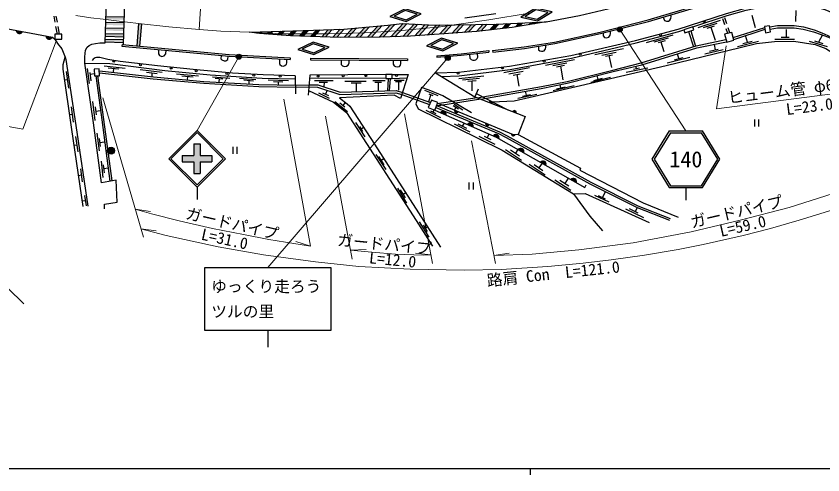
# Model space of a CAD drawing. Units: millimetres, scale not verified. Extents: x 40000 to 151057583, y -150373203 to 380000.
# Drawn here: x 186374 to 314494, y 204000 to 276904 of the extents above; entities that cross this region are included whole.
import ezdxf
from ezdxf.enums import TextEntityAlignment as Align

# ---------------------------------------------------------------- set-up
doc = ezdxf.new("R2010")
doc.units = ezdxf.units.MM
doc.header["$LTSCALE"] = 1000
doc.linetypes.add('CHAIN', pattern=[18.5, 12, -1.5, 3.5, -1.5])
for name, color, linetype, lineweight in [('M-BGD', 7, 'Continuous', 25), ('M-BMK', 2, 'CHAIN', 13), ('M-STR-HTXT', 7, 'Continuous', 13), ('M-STR-STRC', 7, 'Continuous', 25), ('M-TTL-BAND', 7, 'Continuous', 25)]:
    doc.layers.add(name, color=color, linetype=linetype, lineweight=lineweight)
doc.styles.add('ＭＳ ゴシック', font='')
doc.styles.get('ＭＳ ゴシック').set_extended_font_data('MS Gothic')

# ---------------------------------------------------------------- blocks, each defined once
blk = doc.blocks.new('R')
at = {"layer": 'M-STR-STRC'}
h = blk.add_hatch(color=256, dxfattribs=at)
h.paths.add_polyline_path([(2500, 1000), (0, 0), (2500, -1000), (5000, 0)])
h.paths.add_polyline_path([(4327, 0), (2500, 731), (673, 0), (2500, -731)], flags=16)
for points in [[(2500, 1000), (0, 0), (2500, -1000), (5000, 0)], [(2500, 731), (673, 0), (2500, -731), (4327, 0)]]:
    blk.add_lwpolyline(points, close=True, dxfattribs=at)

msp = doc.modelspace()

# ---------------------------------------------------------------- hatches: boundary and pattern name
at = {"layer": 'M-BGD'}
for points in [[(187376, 274459), (186403, 274644, 0.82183)], [(192094, 273562), (191120, 273747, 0.82183)], [(261469, 263196), (262052, 262969, 0.84072)], [(253768, 261557), (254676, 261160, 0.82183)], [(256585, 261715), (256007, 261955, 0.84072)], [(265223, 261734), (265806, 261507, 0.84072)], [(258035, 259695), (258943, 259299, 0.82183)], [(261508, 259668), (260930, 259908, 0.84072)], [(262170, 257901), (263051, 257449, 0.82183)], [(265620, 258068), (265011, 258211, 0.84072)], [(202004, 255528, 0.41421), (201444, 256088, 0.41421), (200884, 255528, 1)], [(266129, 255694), (266990, 255203, 0.82183)], [(269652, 253685), (270513, 253194, 0.82183)], [(274482, 250931), (275342, 250441, 0.82183)]]:
    msp.add_hatch(color=256, dxfattribs=at).paths.add_polyline_path(points)
at = {"layer": 'M-STR-STRC'}
for points in [[(203569, 276766), (200632, 276852), (200619, 276402), (203555, 276316)], [(203542, 275866), (200606, 275952), (200593, 275502), (203529, 275416)], [(206264, 275681), (205817, 275729), (205534, 272176), (205982, 272133)], [(244010, 273555), (244179, 273556), (244634, 273570), (246497, 275599), (245820, 275528)], [(248414, 275692), (247828, 275720), (245891, 273608), (246519, 273627)], [(250172, 275611), (249586, 275638), (247776, 273666), (248404, 273685)], [(249685, 273750), (250337, 273794), (251929, 275530), (251343, 275557)], [(253733, 275499), (253114, 275489), (251640, 273884), (252292, 273928)], [(253595, 274017), (254247, 274062), (255591, 275527), (254972, 275517)], [(255554, 274155), (256212, 274206), (257449, 275554), (256829, 275545)], [(257526, 274308), (258184, 274359), (259307, 275582), (258687, 275573)], [(259499, 274461), (260180, 274537), (261165, 275610), (260545, 275601)], [(263034, 275651), (262591, 275632), (262403, 275629), (261542, 274691), (262223, 274767)], [(263585, 274920), (264266, 274997), (264942, 275733), (264306, 275706)], [(266373, 275296), (266849, 275815), (266213, 275788), (265655, 275180)], [(268121, 275870), (267809, 275530), (268527, 275647), (268757, 275897)], [(203516, 274966), (200579, 275053), (200566, 274603), (203503, 274516)], [(225006, 274144), (225233, 274391), (224604, 274371), (224455, 274209)], [(226492, 274432), (226150, 274059), (226721, 274016), (227121, 274452)], [(229009, 274512), (228380, 274492), (227865, 273931), (228437, 273889)], [(230898, 274574), (230381, 274556), (230267, 274553), (229580, 273804), (229946, 273777), (230160, 273770)], [(232790, 274640), (232160, 274618), (231348, 273734), (231942, 273715)], [(233129, 273678), (233723, 273660), (234683, 274706), (234052, 274684)], [(234911, 273623), (235505, 273605), (236575, 274771), (235945, 274749)], [(236692, 273568), (237286, 273549), (238470, 274839), (238429, 274836), (237837, 274815)], [(240473, 275025), (239805, 274963), (238495, 273535), (239108, 273538)], [(240333, 273542), (240946, 273544), (242476, 275211), (241808, 275149)], [(244479, 275397), (243811, 275335), (242172, 273549), (242785, 273551)], [(282576, 274998, 1), (281901, 274569, 0.41421), (282453, 274446, 0.41421)], [(203450, 272717), (203463, 273167), (200527, 273253), (200513, 272804)], [(203489, 274067), (200553, 274153), (200540, 273703), (203476, 273617)], [(222083, 270667, 1), (221408, 270238, 0.41421), (221960, 270115, 0.41421)], [(255252, 270478, 1), (254577, 270048, 0.41421), (255129, 269926, 0.41421)], [(212743, 254741), (214603, 254741), (214604, 256601), (215604, 256601), (215603, 254741), (217463, 254741), (217463, 253741), (215603, 253741), (215602, 251881), (214602, 251881), (214603, 253741), (212743, 253741)]]:
    msp.add_hatch(color=256, dxfattribs=at).paths.add_polyline_path(points)

# ---------------------------------------------------------------- linework, layer by layer
at = {"layer": 'M-BGD'}
for p, q in [((192571, 275920), (192390, 276903)), ((192927, 275920), (192746, 276903)), ((303218, 277068), (303757, 275087)), ((310190, 277820), (310129, 276028)), ((294686, 275110), (298256, 276275)), ((295547, 275086), (297692, 275787)), ((298930, 275526), (298609, 276473)), ((299243, 275691), (298923, 276639)), ((192920, 274023), (192698, 275231)), ((193276, 274023), (193054, 275231)), ((293168, 274466), (293938, 272048)), ((293500, 274575), (294272, 272151)), ((296105, 274984), (297268, 275364)), ((296686, 275174), (297365, 273095)), ((299396, 274149), (299154, 274863)), ((299734, 274239), (299468, 275028)), ((300258, 273506), (305269, 275114)), ((300335, 273215), (305313, 274813)), ((308645, 274777), (308645, 273555)), ((286493, 272733), (290745, 273919)), ((287710, 272802), (289968, 273431)), ((288386, 272703), (289522, 273020)), ((300917, 272102), (304269, 272927)), ((301770, 272559), (303276, 272930)), ((302523, 272745), (302182, 273808)), ((306873, 273244), (309976, 273244)), ((307870, 273555), (309135, 273555)), ((312302, 272943), (315180, 272096)), ((313163, 272956), (314475, 272570)), ((314433, 273922), (313819, 272763)), ((203197, 272397), (203173, 272148)), ((278272, 270786), (282855, 271768)), ((288771, 272810), (289229, 271294)), ((296515, 271346), (297869, 271662)), ((297208, 272420), (297410, 271555)), ((253166, 270606), (253187, 270357)), ((261436, 271425), (261464, 271177)), ((262051, 271425), (262080, 271177)), ((279372, 270680), (281665, 271171)), ((279953, 270521), (281059, 270758)), ((280506, 270640), (280908, 268765)), ((289759, 269505), (293376, 270378)), ((291372, 270890), (291609, 270139)), ((295750, 270905), (298655, 271584)), ((229901, 270256), (229887, 270006)), ((233115, 270197), (233113, 269947)), ((233113, 269947), (248508, 269847)), ((233115, 270197), (248510, 270097)), ((248510, 270097), (248508, 269847)), ((270423, 269115), (275026, 269989)), ((271589, 269059), (273840, 269486)), ((272165, 268854), (273462, 269100)), ((290920, 269972), (292298, 270305)), ((194298, 268128), (194688, 265471)), ((197677, 268555), (197984, 266191)), ((198076, 267947), (198245, 266645)), ((200357, 269015), (203676, 268656)), ((200995, 268703), (202695, 268519)), ((201845, 268611), (201773, 267947)), ((206063, 268412), (209561, 268012)), ((207097, 267996), (208759, 267806)), ((207928, 267901), (207928, 267262)), ((263805, 267945), (267919, 268726)), ((264627, 267746), (266880, 268174)), ((272814, 268977), (273207, 266762)), ((283259, 267974), (286670, 268667)), ((284404, 268476), (285378, 268711)), ((284891, 268593), (284811, 268935)), ((194493, 266800), (194074, 266739)), ((198799, 267741), (198114, 267652)), ((211850, 267744), (215356, 267406)), ((212707, 267421), (214474, 267250)), ((213591, 267336), (213536, 266768)), ((217537, 267283), (220325, 267052)), ((217984, 267038), (219219, 266936)), ((218601, 266987), (218568, 266403)), ((221847, 267029), (224418, 266827)), ((222520, 266762), (224089, 266639)), ((223304, 266700), (223304, 266136)), ((226402, 266768), (229623, 266663)), ((227246, 266498), (228719, 266450)), ((230707, 267421), (230718, 264581)), ((245107, 267012), (232969, 267040)), ((233783, 266691), (236707, 266657)), ((238591, 266588), (241974, 266580)), ((243014, 266656), (244961, 266656)), ((245449, 267012), (245341, 265045)), ((245750, 267012), (245642, 265054)), ((246107, 267012), (248448, 267076)), ((246433, 266742), (248005, 266750)), ((246628, 266518), (247580, 266523)), ((247104, 266521), (247112, 265154)), ((256689, 267009), (260673, 267420)), ((257279, 266766), (259979, 267044)), ((258099, 266563), (259416, 266699)), ((258757, 266631), (258757, 265006)), ((265333, 267535), (266424, 267742)), ((265878, 267639), (266231, 265779)), ((277665, 266413), (280753, 267189)), ((278127, 266683), (279515, 267033)), ((278821, 266858), (278671, 267448)), ((227982, 266474), (227972, 265981)), ((230713, 265924), (232882, 265991)), ((230714, 265624), (232853, 265642)), ((234514, 266420), (235832, 266404)), ((235296, 266411), (235243, 265666)), ((239585, 266319), (241149, 266315)), ((240367, 266317), (240367, 264890)), ((243345, 266419), (244382, 266419)), ((243864, 266419), (243864, 264999)), ((259748, 265288), (259231, 264067)), ((271685, 265064), (274984, 265853)), ((272188, 265361), (273563, 265690)), ((272876, 265526), (272780, 266016)), ((234395, 264692), (236071, 263851)), ((235016, 264740), (235960, 264266)), ((235783, 265119), (235488, 264503)), ((247624, 264424), (252027, 262842)), ((247731, 264757), (252157, 263168)), ((251237, 265144), (253323, 264302)), ((252252, 264437), (251837, 263282)), ((251930, 264567), (252575, 264307)), ((259457, 264599), (264455, 262034)), ((266074, 263866), (269046, 264496)), ((266778, 264197), (268039, 264464)), ((267408, 264330), (267292, 264979)), ((198527, 263321), (198887, 260336)), ((237010, 263348), (238978, 261768)), ((237786, 263105), (238581, 262467)), ((238644, 263197), (238263, 262722)), ((260178, 263698), (253120, 262613)), ((259596, 263925), (253254, 262950)), ((255787, 262715), (256635, 262176)), ((255915, 262917), (257341, 262011)), ((195120, 262506), (195457, 260064)), ((198924, 262486), (199075, 261238)), ((199770, 261852), (199012, 261761)), ((251415, 261955), (253769, 260810)), ((252158, 261832), (253011, 261418)), ((252747, 261998), (252569, 261632)), ((256211, 262446), (256007, 261955)), ((195288, 261285), (194873, 261225)), ((303615, 260501), (303615, 259384)), ((304282, 260501), (304282, 259384)), ((240258, 260015), (241726, 257726)), ((240910, 259349), (241403, 258581)), ((241530, 259231), (241157, 258965)), ((255917, 259775), (258413, 258508)), ((256499, 259789), (257899, 259078)), ((257524, 259918), (257199, 259433)), ((195789, 257749), (196181, 255362)), ((199185, 258324), (199558, 255506)), ((259860, 257815), (262383, 256547)), ((260678, 257842), (261743, 257307)), ((261480, 258193), (261177, 257591)), ((196010, 256405), (195583, 256343)), ((199560, 257454), (199731, 256166)), ((199645, 256810), (200432, 256914)), ((220779, 256131), (220779, 255013)), ((221445, 256131), (221445, 255013)), ((264116, 255684), (266654, 254025)), ((264893, 255639), (266308, 254714)), ((266070, 255728), (265677, 255127)), ((199855, 253866), (200168, 251264)), ((243500, 254898), (245064, 252510)), ((243941, 254575), (244794, 253273)), ((244746, 254265), (244368, 253924)), ((196588, 252638), (196883, 250589)), ((200211, 253298), (200368, 251994)), ((200989, 252729), (200289, 252645)), ((267851, 253359), (270388, 251700)), ((268628, 253314), (270043, 252389)), ((269897, 253546), (269411, 252802)), ((196735, 251614), (196283, 251548)), ((274058, 251173), (273506, 250330)), ((258285, 250471), (258285, 249353)), ((258952, 250471), (258952, 249353)), ((271946, 250887), (274483, 249228)), ((272723, 250842), (274138, 249917)), ((246934, 249558), (248371, 247165)), ((247383, 249310), (248148, 248037)), ((248244, 248814), (247830, 248566)), ((279942, 249007), (279504, 248078)), ((197350, 247567), (196875, 247498)), ((197228, 248380), (197473, 246754)), ((278240, 248427), (280477, 247372)), ((278817, 248401), (279904, 247889)), ((286082, 244865), (283222, 246230)), ((285162, 245597), (283787, 246254)), ((284986, 246470), (284679, 245828)), ((250378, 244236), (251935, 241792)), ((251025, 243666), (251671, 242652)), ((251695, 243437), (251348, 243159))]:
    msp.add_line(p, q, dxfattribs=at)
for points in [[(121541, 263056), (152288, 281098), (152920, 281404), (153426, 281432), (154143, 281320), (170829, 277707), (183930, 275115), (192171, 273547), (192533, 273223), (192968, 272576), (193615, 271681), (194157, 270358), (194292, 269999), (195855, 259500), (197772, 246708)], [(262051, 271425), (267048, 272014), (271866, 272792), (279123, 274373), (286727, 276298), (292997, 278158), (303113, 281188)], [(262080, 271177), (267083, 271766), (271913, 272547), (279181, 274130), (286794, 276057), (293069, 277919), (303185, 280949)], [(252958, 267917), (256620, 267982), (264733, 268938), (274489, 270672), (284739, 273015), (291495, 274812), (299169, 277328), (302210, 278174), (305554, 278999), (308163, 279264), (310258, 279324), (312977, 279002), (314971, 278479), (317187, 277513), (319000, 276325), (320676, 275027), (322274, 273574), (325517, 270042), (330501, 264239), (335045, 259140), (340035, 254153)], [(293837, 275212), (299271, 276993), (302299, 277835), (305609, 278524), (308216, 278799), (310710, 278799), (312880, 278476), (314821, 277982), (316978, 277082), (318753, 275911), (319254, 275493)], [(289112, 276745), (289339, 276194), (289636, 276088), (290001, 276097), (290213, 276258), (290362, 276516), (290379, 276851), (290305, 277099)], [(253940, 267314), (256753, 267405), (264842, 268438), (274562, 270239), (284823, 272675), (291595, 274476), (292412, 274744)], [(279583, 274232), (279603, 273754), (279794, 273529), (280118, 273475), (280480, 273583), (280710, 273861), (280784, 274130), (280771, 274532)], [(306064, 275202), (307283, 275418), (309953, 275388), (311421, 275180), (313089, 274734), (314312, 274267), (315741, 273618), (317500, 272679), (317541, 272650)], [(306116, 274856), (307312, 275068), (309926, 275038), (311351, 274836), (312981, 274400), (314229, 274001), (315637, 273460), (317371, 272456), (318200, 271738), (319764, 270438), (321949, 267588), (325486, 263130), (329011, 258959), (330751, 256888), (334351, 253191), (336006, 251508)], [(259596, 263925), (269801, 265735), (273891, 266521), (281143, 268306), (285645, 269490), (294374, 272182), (299104, 273175)], [(262000, 263294), (265474, 263437), (268013, 264012), (278291, 266388), (289593, 269053), (301366, 271913), (303967, 272547), (306811, 272874), (309897, 272945), (313267, 272391), (314973, 271766), (316153, 271041), (317470, 269720), (319594, 267320), (323031, 263278), (328112, 257436), (333271, 251430)], [(203173, 272148), (220189, 270538), (229887, 270006)], [(203197, 272397), (220208, 270787), (229901, 270256)], [(260178, 263698), (269770, 265426), (273900, 266235), (281212, 268093), (285742, 269153), (294462, 271843), (299194, 272837)], [(269309, 272126), (269349, 271542), (269526, 271390), (269827, 271320), (270021, 271320), (270254, 271404), (270434, 271683), (270502, 271906), (270496, 272318)], [(197001, 246640), (195209, 258899), (193825, 268465), (193867, 269197), (194157, 270358)], [(208991, 271597), (208974, 270906), (209147, 270648), (209511, 270509), (209898, 270604), (210133, 270906), (210188, 271484)], [(218909, 270659), (218901, 270132), (219044, 269935), (219388, 269792), (219694, 269812), (220009, 270028), (220058, 270550)], [(253166, 270606), (257030, 270928), (261436, 271425)], [(253187, 270357), (257055, 270679), (261464, 271177)], [(258385, 270829), (258451, 270228), (258627, 270027), (258903, 269905), (259165, 269887), (259363, 269948), (259596, 270174), (259690, 270382), (259665, 270974)], [(200382, 246299), (200416, 247029), (202434, 247342), (202243, 250837), (199947, 250437), (198655, 259952), (197285, 269450), (201260, 269351), (209966, 268245), (217204, 267575), (225451, 267037), (230709, 266928)], [(230707, 267421), (225615, 267592), (220728, 267863), (214488, 268404), (208815, 268981), (202896, 269708), (200934, 270037), (199642, 270308), (199147, 270319), (198903, 270258), (198608, 270076), (198451, 269833)], [(228192, 270099), (228199, 269375), (228272, 269197), (228536, 269016), (228813, 268955), (229060, 269042), (229303, 269249), (229359, 269483), (229389, 270034)], [(237972, 269916), (237999, 269230), (238179, 269003), (238513, 268893), (238842, 268931), (239126, 269110), (239269, 269463), (239272, 269907)], [(246250, 269862), (246256, 269279), (246405, 269029), (246639, 268897), (246956, 268854), (247240, 268917), (247418, 269127), (247490, 269355), (247494, 269854)], [(199588, 268190), (208175, 267235), (216188, 266538), (224906, 266046), (230713, 265924)], [(199596, 267887), (208145, 266936), (216167, 266238), (224894, 265746), (230714, 265624)], [(252958, 267917), (259231, 264067), (267199, 260965), (266099, 258083), (265372, 258061), (253838, 262857), (253269, 262628)], [(199011, 267403), (199965, 260430), (201264, 250666)], [(199312, 267411), (200262, 260470), (201559, 250718)], [(245107, 267612), (233010, 267527), (232743, 264321)], [(246107, 267612), (248624, 267641), (247432, 263806)], [(232853, 265642), (234232, 265632), (237779, 264459), (246658, 264736), (247624, 264424)], [(232882, 265991), (234290, 265982), (237830, 264811), (246708, 265087), (247728, 264759)], [(258694, 261540), (254134, 264259), (251968, 265138), (250763, 265544), (249834, 262956), (250225, 262191), (259709, 257520), (263539, 255616), (274876, 248667), (276759, 248742), (286905, 244117)], [(232808, 265103), (236769, 263207), (238855, 261611), (249892, 244425), (252504, 240320)], [(247432, 263806), (246426, 264352), (237738, 263919), (238953, 262951), (239350, 262573), (243290, 256534), (253789, 240175)], [(253146, 262679), (263124, 258514), (264347, 257855), (277628, 250507), (285108, 246744), (290260, 244746)], [(252857, 261954), (262622, 257694), (276680, 249678), (276917, 250106)], [(253035, 262401), (262995, 258243), (264203, 257591), (277488, 250242), (284986, 246470), (290152, 244467)], [(266099, 258083), (276026, 252745), (275871, 252437), (285940, 247214), (291516, 244970)], [(274876, 248667), (277496, 245099), (279510, 242799)], [(167013, 237059), (178193, 237059), (178193, 238549), (180033, 238553), (187579, 231187)]]:
    msp.add_lwpolyline(points, dxfattribs=at)
for points in [[(292568, 274269), (293993, 274737), (293837, 275212), (292412, 274744)], [(298881, 274011), (299216, 272755), (300375, 273064), (300040, 274321)], [(305394, 274272), (306185, 274390), (306038, 275379), (305247, 275261)], [(192533, 273223), (193633, 273223), (193633, 274023), (192533, 274023)], [(199608, 267418), (199580, 268518), (198780, 268498), (198808, 267398)], [(245107, 267012), (246107, 267012), (246107, 267612), (245107, 267612)], [(251835, 262360), (252857, 261954), (253338, 263162), (252316, 263568)]]:
    msp.add_lwpolyline(points, close=True, dxfattribs=at)
for centre, radius in [((295627, 276016), 150), ((288698, 273917), 150), ((275959, 270858), 150), ((201902, 269724), 150), ((206128, 269161), 150), ((270219, 269763), 150), ((210983, 268610), 150), ((214963, 268213), 150), ((219821, 267791), 150), ((256552, 267830), 150), ((263610, 268656), 150), ((224108, 267526), 150), ((228321, 267351), 150), ((234338, 267387), 150), ((238325, 267414), 150), ((241920, 267440), 150), ((246769, 267470), 150), ((201444, 255528), 560)]:
    msp.add_circle(centre, radius, dxfattribs=at)
for centre, radius, start, end in [((186908, 274648), 505, 180.40037, 338.05856), ((191625, 273750), 505, 180.40037, 338.05856), ((261741, 263032), 318, 348.6206, 148.83833), ((254183, 261269), 505, 347.60377, 145.26196), ((256317, 261886), 318, 167.31355, 327.53128), ((265495, 261570), 318, 348.6206, 148.83833), ((258450, 259408), 505, 347.60377, 145.26196), ((261240, 259838), 318, 167.31355, 327.53128), ((262566, 257588), 505, 344.03138, 141.68957), ((265328, 258193), 318, 176.6352, 336.85293), ((266511, 255364), 505, 341.47716, 139.13535), ((270034, 253355), 505, 341.47716, 139.13535), ((274863, 250601), 505, 341.47716, 139.13535)]:
    msp.add_arc(centre, radius, start, end, dxfattribs=at)
at = {"layer": 'M-BMK'}
msp.add_lwpolyline([(195869, 276988), (198215, 276650), (200204, 276412), (202306, 276163), (205801, 275731), (210611, 275218), (215421, 274785), (218857, 274536), (223402, 274333), (228494, 274090), (236020, 274070), (241731, 274266), (247646, 274639), (253789, 275224), (261419, 276311), (267838, 277399)], dxfattribs=at)
at = {"layer": 'M-STR-HTXT'}
for p, q in [((215421, 274785), (216759, 294834)), ((282238, 274784), (292740, 258652)), ((221745, 270453), (215102, 258741)), ((254914, 270263), (226354, 236959)), ((200159, 263913), (206581, 241779)), ((233142, 240348), (228884, 263706)), ((252504, 237576), (248069, 261391)), ((235480, 260988), (239765, 238304)), ((262495, 237579), (258681, 257079)), ((205288, 246236), (207716, 245874)), ((206196, 243106), (208633, 242808)), ((233142, 240348), (230796, 241072)), ((239499, 239711), (241952, 239821)), ((252243, 238977), (249803, 239245)), ((262248, 238842), (264673, 239226))]:
    msp.add_line(p, q, dxfattribs=at)
for points in [[(192751, 272900), (187415, 258926), (170095, 262108)], [(299119, 272174), (297593, 262195), (316430, 264601)], [(262248, 238842), (268305, 239069), (275736, 239768), (284370, 240900), (293585, 242643), (301343, 244454), (309118, 246511), (316108, 248708), (321808, 250861)], [(321974, 248144), (318750, 246963), (314719, 245681), (310735, 244458), (306176, 243141), (301844, 242057), (295476, 240588), (291508, 239839), (286177, 238893), (280864, 238191), (276403, 237631), (270830, 237137), (263415, 236663), (257519, 236527), (248949, 236677), (240808, 237136), (233922, 237875), (225653, 238951), (218438, 240227), (210226, 242028), (206196, 243106)], [(233142, 240348), (226502, 241416), (222499, 242197), (217550, 243162), (212271, 244387), (207851, 245478), (205288, 246236)], [(239499, 239711), (242880, 239390), (246644, 239094), (251007, 238940), (252243, 238977)]]:
    msp.add_lwpolyline(points, dxfattribs=at)
at = {"layer": 'M-STR-STRC'}
for p, q in [((200510, 272681), (200712, 279555)), ((203440, 272374), (203642, 279243)), ((200632, 276852), (203569, 276766)), ((262567, 277261), (257617, 276555)), ((200606, 275952), (203542, 275866)), ((205817, 275729), (205534, 272176)), ((205817, 275729), (206264, 275681)), ((206264, 275681), (205982, 272133)), ((245820, 275528), (244010, 273555)), ((246497, 275599), (244634, 273570)), ((247828, 275720), (245891, 273608)), ((248414, 275692), (246519, 273627)), ((249586, 275638), (247776, 273666)), ((250172, 275611), (248404, 273685)), ((251343, 275557), (249685, 273750)), ((251929, 275530), (250337, 273794)), ((253114, 275489), (251640, 273884)), ((253733, 275499), (252292, 273928)), ((254972, 275517), (253595, 274017)), ((255591, 275527), (254247, 274062)), ((256829, 275545), (255554, 274155)), ((257449, 275554), (256212, 274206)), ((258687, 275573), (257526, 274308)), ((259307, 275582), (258184, 274359)), ((260545, 275601), (259499, 274461)), ((261165, 275610), (260180, 274537)), ((262403, 275629), (261542, 274691)), ((263034, 275651), (262223, 274767)), ((264306, 275706), (263585, 274920)), ((264942, 275733), (264266, 274997)), ((266213, 275788), (265655, 275180)), ((266849, 275815), (266373, 275296)), ((268121, 275870), (267809, 275530)), ((268757, 275897), (268527, 275647)), ((200579, 275053), (203516, 274966)), ((224604, 274371), (224455, 274209)), ((225233, 274391), (225006, 274144)), ((226492, 274432), (226150, 274059)), ((227121, 274452), (226721, 274016)), ((228380, 274492), (227865, 273931)), ((229009, 274512), (228437, 273889)), ((230267, 274553), (229580, 273804)), ((230898, 274574), (230160, 273770)), ((232160, 274618), (231348, 273734)), ((232790, 274640), (231942, 273715)), ((234052, 274684), (233129, 273678)), ((234683, 274706), (233723, 273660)), ((235945, 274749), (234911, 273623)), ((236575, 274771), (235505, 273605)), ((237837, 274815), (236692, 273568)), ((238470, 274839), (237286, 273549)), ((239805, 274963), (238495, 273535)), ((240473, 275025), (239108, 273538)), ((241808, 275149), (240333, 273542)), ((242476, 275211), (240946, 273544)), ((243811, 275335), (242172, 273549)), ((244479, 275397), (242785, 273551)), ((200527, 273253), (203463, 273167)), ((200540, 273703), (203476, 273617)), ((200553, 274153), (203489, 274067)), ((200513, 272804), (203450, 272717)), ((205534, 272176), (205982, 272133)), ((210602, 254241), (215102, 258741)), ((210956, 254241), (215102, 258388)), ((219603, 254241), (215102, 258741)), ((219249, 254241), (215102, 258388)), ((290104, 258652), (287340, 254152)), ((290272, 258352), (287692, 254152)), ((290104, 258652), (295376, 258652)), ((290272, 258352), (295209, 258352)), ((297788, 254152), (295209, 258352)), ((298140, 254152), (295376, 258652)), ((214604, 256601), (214603, 254741)), ((214604, 256601), (215604, 256601)), ((215604, 256601), (215603, 254741)), ((210602, 254241), (215102, 249741)), ((210956, 254241), (215102, 250094)), ((212743, 254741), (212743, 253741)), ((212743, 254741), (214603, 254741)), ((212743, 253741), (214603, 253741)), ((214603, 253741), (214602, 251881)), ((215102, 250094), (219249, 254241)), ((215103, 249741), (219603, 254241)), ((215603, 253741), (215602, 251881)), ((215603, 254741), (217463, 254741)), ((215603, 253741), (217463, 253741)), ((217463, 254741), (217463, 253741)), ((287340, 254152), (290104, 249652)), ((287692, 254152), (290272, 249952)), ((295209, 249952), (297788, 254152)), ((295376, 249652), (298140, 254152)), ((214602, 251881), (215602, 251881)), ((290272, 249952), (295209, 249952)), ((215103, 249741), (215103, 247741)), ((290104, 249652), (295376, 249652)), ((292740, 249652), (292740, 247652)), ((216354, 236959), (236354, 236959)), ((216354, 226959), (216354, 236959)), ((236354, 236959), (236354, 226959)), ((236354, 226959), (216354, 226959)), ((226354, 226959), (226354, 224269))]:
    msp.add_line(p, q, dxfattribs=at)
for points in [[(270533, 275974), (275843, 276999), (282159, 278478), (289309, 280499), (293447, 281833), (298346, 283541), (301335, 284705)], [(197285, 269450), (197288, 270414), (197405, 271485), (197662, 271954), (197978, 272240), (198389, 272431), (198983, 272578), (199688, 272666), (200510, 272681)]]:
    msp.add_lwpolyline(points, dxfattribs=at)
msp.add_lwpolyline([(223407, 274333), (230381, 274556), (238429, 274836), (245386, 275482), (247691, 275726), (252875, 275486), (262591, 275632), (270533, 275974), (265132, 275094), (259488, 274459), (255065, 274118), (248993, 273703), (244179, 273556), (237815, 273533), (229946, 273777), (225023, 274142)], close=True, dxfattribs=at)
for centre in [(282238, 274784), (221745, 270453), (254914, 270263)]:
    msp.add_circle(centre, 400, dxfattribs=at)
at = {"layer": 'M-TTL-BAND'}
for p, q in [((40000, 205000), (579000, 205000)), ((268000, 205000), (268000, 204000))]:
    msp.add_line(p, q, dxfattribs=at)

# ---------------------------------------------------------------- block references
for p, rotation in [((245737, 276837), 5.15123), ((266546, 276756), 9.2883), ((231104, 271614), 3.83106), ((251538, 272158), 5.15123)]:
    msp.add_blockref('R', p, dxfattribs=dict(rotation=rotation))

# ---------------------------------------------------------------- texts
at = {"layer": 'M-STR-HTXT', "style": 'ＭＳ ゴシック'}
for s, rotation, p in [('ヒューム管 φ600', 7.279, (299597, 262451)), ('L=23.0', 7.279, (308846, 260628)), ('ガードパイプ', 13.14, (293813, 242697)), ('ガードパイプ', 346.937, (213055, 244205)), ('L=59.0', 12.989, (298459, 241276)), ('L=31.0', 347.632, (215526, 240866)), ('ガードパイプ', 354.576, (237257, 239924)), ('L=12.0', 354.576, (242317, 237082)), ('路肩 Con  L=121.0', 6.034, (261289, 233409))]:
    msp.add_text(s, height=1833, rotation=rotation, dxfattribs=at).set_placement(p, align=Align.BOTTOM_LEFT)
at = {"layer": 'M-STR-STRC', "style": 'ＭＳ ゴシック'}
msp.add_text('140', height=2566, dxfattribs=at).set_placement((292740, 254152), align=Align.MIDDLE_CENTER)
for s, p in [('ゆっくり走ろう', (217354, 233959)), ('ツルの里', (217354, 229959))]:
    msp.add_text(s, height=1833, dxfattribs=at).set_placement(p, align=Align.MIDDLE_LEFT)

doc.saveas('drawing.dxf')
